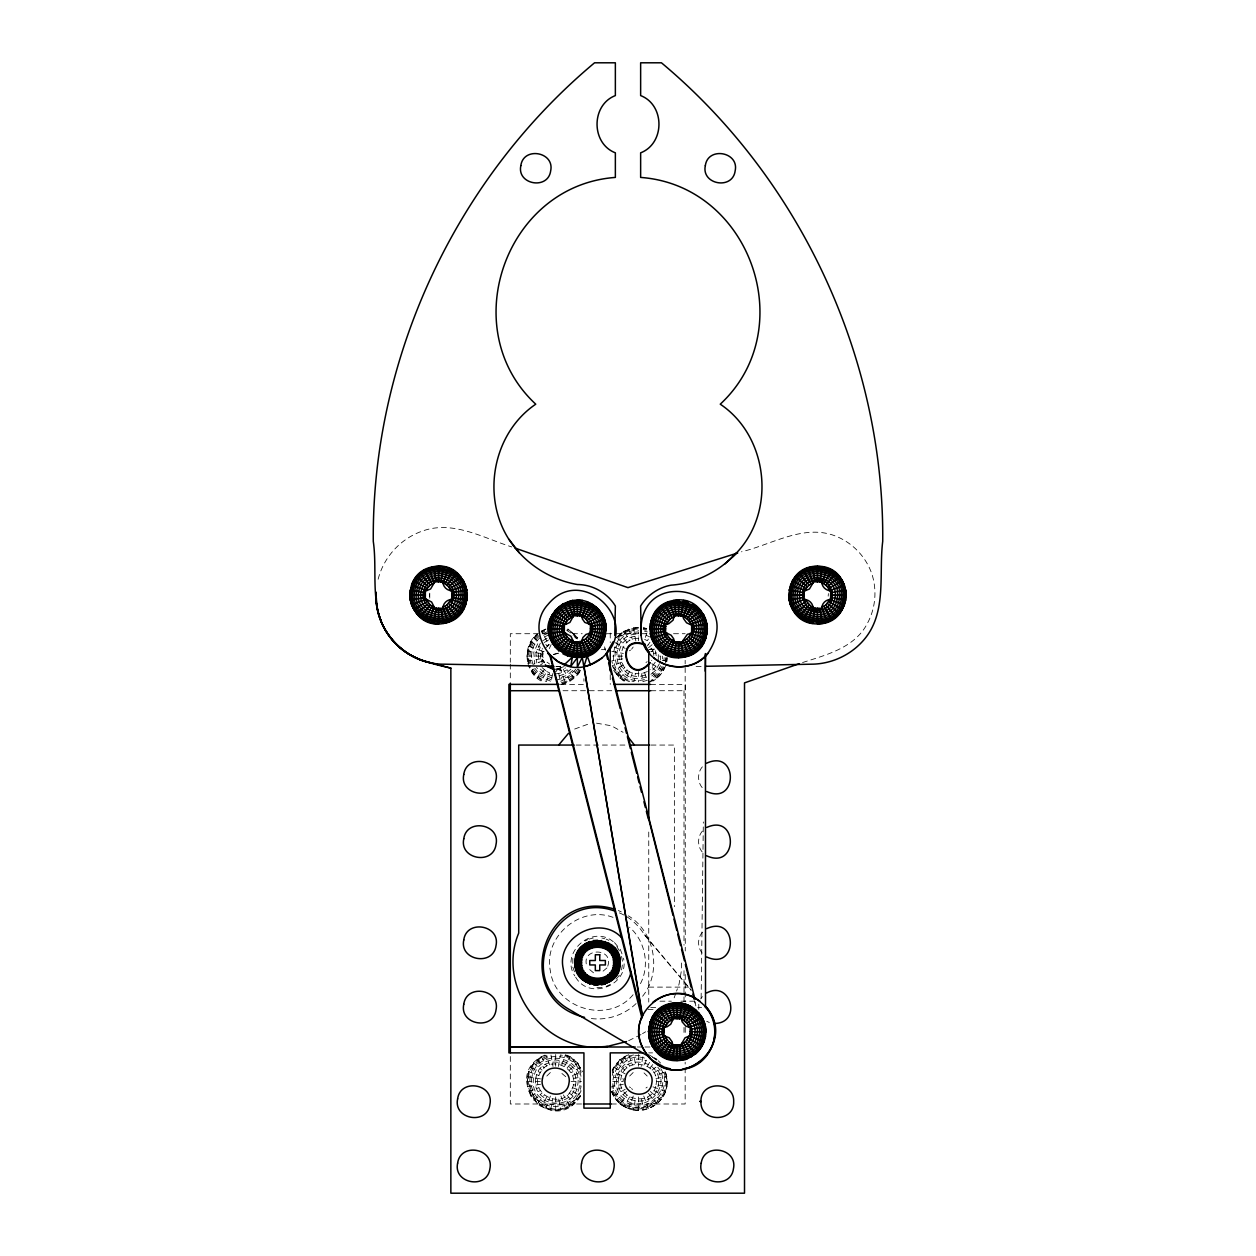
<?xml version="1.0" encoding="UTF-8"?>
<svg xmlns="http://www.w3.org/2000/svg" width="1256" height="1256" viewBox="0 0 1256 1256"><rect width="100%" height="100%" fill="white"/><g stroke="black" fill="none" stroke-linecap="round" stroke-linejoin="round"><path stroke-width="0.75" stroke-dasharray="5 3.75" d="M681.506 962.991L681.49 970.182L679.009 984.327L676.576 991.078M701.131 998.159L703.344 821.958M429.552 596.522L429.63 593.994M560.569 666.182L560.93 670.563L565.561 667.894M429.756 593.177L429.756 598.358M542.043 667.564L546.784 671.536L541.273 681.082C524.302 671.991 522.009 645.945 537.16 634.045M540.268 665.021L542.372 663.812L540.315 656.119L542.372 648.441M560.176 667.643L560.05 669.15L555.67 669.15M571.087 1090.491C560.49 1110.838 527.944 1092.045 540.268 1072.703C550.866 1052.355 583.412 1071.148 571.087 1090.491L580.633 1096.001C552.562 1140.103 497.25 1074.759 545.889 1054.695M527.049 1081.589L528.776 1071.808M572.815 958.391L572.815 967.12L575.798 975.315M647.405 671.536L641.596 673.64L635.41 673.64L634.029 681.506C603.838 677.706 608.108 628.848 638.503 630.355M660.813 1068.715C675.964 1092.045 642.287 1120.305 621.94 1101.339C601.655 1086.048 618.235 1050.503 642.978 1056.217L641.172 1066.454M658.301 659.62L658.301 652.633L653.638 653.45L653.874 656.119M660.405 659.981L660.735 656.119L656.291 656.119L655.224 650.043L650.749 651.66M662.399 658.913L662.65 656.119M663.875 660.593L664.141 657.61M665.178 660.829L665.445 657.689M666.402 657.751L664.848 665.711M666.685 661.096L666.983 657.783M662.085 666.292L658.238 672.682L651.393 678.444L652.916 681.082C661.096 676.278 666.81 667.344 667.172 657.799M656.025 1084.682C660.986 1062.293 623.981 1055.762 620.982 1078.496C616.021 1100.9 653.026 1107.415 656.025 1084.682L666.889 1086.597L667.329 1081.589L665.586 1071.729L655.224 1075.513M666.685 1086.566L667.124 1081.589M698.776 1004.266L698.776 1009.95M828.175 596.176L828.395 593.586M552.593 673.64L551.211 681.506L539.107 675.869L533.36 669.008L530.723 670.531M550.678 1109.974L552.593 1099.11M558.355 1066.454L560.38 1054.93C569.737 1056.594 577.854 1063.408 581.12 1072.326L572.406 1075.513M611.421 1091.448C614.89 1100.963 623.51 1108.232 633.495 1109.974L635.41 1099.11M551.164 644.595L549.265 648.645M543.016 651.519L542.215 656.119L544.021 662.854M638.503 638.331C617.512 637.294 614.561 671.034 635.41 673.64M607.747 966.162C614.278 947.338 580.351 947.338 586.882 966.162M621.563 969.93L622.709 962.755L621.186 954.152M612.237 1075.372C614.451 1065.01 623.431 1056.767 633.793 1054.93L635.834 1066.454M633.495 1109.974C648.63 1112.926 664.503 1101.857 666.889 1086.597M378.135 579.236C383.708 557.067 400.79 538.494 422.393 531.068C453.008 519.89 483.309 538.07 511.789 546.941M674.158 997.845L675.979 992.774M632.412 672.839L629.24 681.568C620.307 678.303 613.509 670.186 611.829 660.829L623.369 658.788L623.133 656.119L612.74 656.119M545.826 1108.671L550.426 1096.033M561.762 1064.868L565.263 1055.244C572.94 1058.102 579.173 1064.334 582.03 1071.996M628.644 1108.671L633.244 1096.033M644.595 1064.868L646.761 1058.902C620.495 1047.849 601.075 1089.486 626.43 1102.501C647.594 1116.317 674.095 1086.581 657.799 1067.223M530.895 641.816L527.489 651.158L528.352 664.314M655.224 662.21L649.933 669.762M659.4 663.733L655.538 670.421L649.619 675.383M660.593 665.649L656.998 671.646L650.577 677.031M663.278 666.81L659.243 673.53L652.037 679.575M664.157 667.187L656.527 677.596L648.096 682.463M663.294 670.437L664.691 667.423M640.466 983.668C650.043 965.22 645.192 940.838 629.539 927.226M612.127 1070.222L619.977 1059.514L627.121 1055.213M612.3 1070.3L613.713 1067.286M665.397 1091.386C658.945 1111.56 629.539 1116.741 616.57 1099.989M526.861 656.119L540.315 656.119L542.655 658.458L541.242 661.378L545.324 660.923L549.641 664.063M629.601 671.536L624.091 681.082L619.977 678.209L613.54 670.531M644.595 639.398L647.405 640.717L648.551 638.707L645.38 637.232L646.761 633.432L644.045 632.71M546.784 1097.006L541.273 1106.552L537.16 1103.679L544.24 1095.232M564.572 1066.187L570.083 1056.626L577.76 1063.063L580.633 1067.176L571.087 1072.703M629.601 1097.006L624.091 1106.552L619.977 1103.679L627.058 1095.232M647.405 1066.187L649.619 1062.341M550.348 1072.498L546.58 1076.282M633.181 1072.498L629.397 1076.282M633.181 647.028L631.595 649.211M540.284 643.198L535.872 652.633L536.783 662.995M575.782 669.338L567.743 677.031L555.686 680.265M579.126 669.668C575.122 676.482 568.167 681.364 560.38 682.793M579.958 670.139C575.813 677.204 568.607 682.259 560.553 683.735L560.678 684.504C568.968 682.981 576.378 677.785 580.633 670.531L577.995 669.008L572.249 675.869L560.16 681.506L558.009 669.15L560.93 670.563L555.686 671.489L558.009 669.15M577.603 674.519L580.476 670.437M655.915 666.182L651.424 671.52L657.029 678.209M702.355 766.819C697.331 772.675 697.331 781.986 702.355 787.842M530.895 1067.286L533.753 1063.188M702.355 831.127C697.331 836.983 697.331 846.293 702.355 852.165M606.931 967.921L601.122 972.803M619.334 975.315L613.729 982.004M642.601 996.275C662.085 971.893 655.067 932.093 628.408 915.844M579.958 1095.609C551.4 1137.81 499.574 1076.031 546.093 1055.244L549.594 1064.868M580.476 1095.907L574.086 1103.522M702.355 932.282C696.609 938.891 697.567 949.834 704.365 955.329M700.722 998.928L702.355 996.589M544.24 669.762L537.16 678.209M573.081 635.379L574.212 634.045L567.053 629.743M619.977 678.209L627.058 669.762M646.871 646.149L649.933 642.491L647.405 640.717M567.115 1067.961L574.212 1059.514M649.933 1067.961L652.79 1064.554M533.753 637.718L537.285 634.202M537.662 634.641C529.31 641.659 525.526 653.701 528.902 664.141M538.275 635.379C530.205 642.146 526.562 653.795 529.828 663.859M539.107 636.384C531.445 642.821 527.975 653.905 531.068 663.498M540.159 637.624C532.544 643.983 529.561 655.067 532.999 664.377L544.005 660.593M545.763 647.798L549.17 644.846L541.666 631.846L546.093 629.774M572.72 670.421L566.801 675.383L559.548 678.02M616.429 637.593L624.091 631.156L636.839 627.451M616.57 637.718L620.103 634.202L628.707 629.225M617.764 638.723C622.882 632.694 630.591 629.099 638.503 629.036M660.436 674.519L656.904 678.052L648.284 683.029M633.087 994.721C608.893 1024.504 555.325 1009.055 550.395 971.061C542.875 936.427 581.151 904.32 613.949 917.728M636.086 1003.575C624.389 1014.989 607.245 1020.641 591.042 1018.506M533.596 674.645L540.284 669.04L545.622 673.53L552.185 675.916M616.429 674.645L624.876 667.564M648.489 647.751L652.131 644.689M533.596 1100.115L542.043 1093.034M569.313 1070.159L577.76 1063.063M616.429 1100.115L626.728 1091.464M652.131 1070.159L655.538 1067.302C673.389 1086.55 643.465 1116.474 624.201 1098.623C605.031 1084.179 624.012 1051.319 646.102 1060.692M527.3 651.11L540.551 653.45L544.146 651.613L541.242 650.875M542.749 640.717L548.809 637.232M544.24 642.491L549.594 639.398M547.019 645.804L548.951 644.454M645.961 662.524L647.201 661.645M537.285 1059.672L541.367 1056.798M620.103 1059.672L628.707 1054.695M645.961 1087.994L647.201 1087.131M564.18 666.559L555.686 669.589M651.534 651.738L652.947 650.859L648.379 644.344M629.397 650.796L630.559 650.09M641 1034.567L628.173 1040.91M642.538 1033.641L645.615 1031.788M623.086 665.021L613.713 670.437L616.57 674.519M649.792 649.603L651.817 648.441M530.723 1096.001L540.268 1090.491M613.54 1096.001L625.19 1089.282M653.921 1072.703L659.416 1069.515M541.273 631.156L545.826 629.036L546.423 630.669L542.137 632.679M541.367 631.328L545.889 629.225M542.796 633.809L546.862 631.909M543.613 635.222L547.428 633.432M544.555 636.87L548.071 635.222M574.667 729.045L588.938 723.849M584.998 940.98L587.651 939.739M606.161 986.368L610.133 984.516M569.989 1106.379C561.275 1111.387 550.081 1111.387 541.367 1106.379M621.783 662.21L612.159 665.711L617.026 674.142L624.483 680.407M528.603 1091.448L538.95 1087.68M621.783 1087.68L612.159 1091.181C623.023 1125.643 678.68 1105.39 664.848 1071.996M802.553 662.54C826.574 654.8 855.069 647.688 867.519 623.133C875.668 607.983 877.19 589.661 871.664 573.364C865.902 557.162 853.342 543.738 837.564 536.893C805.3 522.684 772.346 544.507 741.464 551.792M560.113 668.286L555.686 669.071M559.171 675.916L565.734 673.53L571.087 669.04L577.76 674.645M560.647 684.316L565.467 683.029M645.38 675.022C616.147 685.368 607.496 636.29 638.503 636.023M646.102 677.015C613.776 688.461 604.199 634.186 638.503 633.888M647.311 680.344L642.978 681.506L641.596 673.64M588.97 939.127L593.209 937.997M553.551 654.36L559.077 652.963M553.299 654.58L558.7 653.23M527.3 661.127L542.655 658.458M527.3 1086.597L540.551 1084.258M573.207 1078.496L581.057 1077.114C577.258 1046.939 528.399 1051.209 529.906 1081.589C528.399 1111.984 577.258 1116.254 581.057 1086.063L573.207 1084.682M623.369 1084.258L611.829 1086.299C618.313 1124.151 677.267 1108.342 663.953 1072.326M656.025 1078.496L666.889 1076.58M633.526 627.937L638.503 627.498M638.503 628.079C630.308 628.141 622.332 631.862 617.026 638.095L624.876 644.689M555.686 673.923L561.762 672.839L567.115 669.762L574.212 678.209M601.938 987.499L593.209 987.499M696.107 666.481L704.051 666.324M540.315 656.119L542.655 656.119L543.503 651.691L528.603 646.259M547.224 633.715L510.313 633.715L510.313 662.226M572.485 633.715L582.187 633.715M606.789 633.715L649.007 633.715M673.514 633.715L685.164 633.715M650.702 649.289L654.627 649.148M601.436 649.65L605.219 649.65L604.45 646.573M648.755 649.65L654.627 649.65M560.851 684.379L583.93 684.379L583.93 678.664M650.639 684.379L685.258 684.379L685.258 950.949M563.002 690.721L611.798 690.721M650.828 690.721L685.164 690.721L685.164 660.326M576.143 745.059L626.65 745.059M651.016 745.059L674.362 745.059L674.362 906.691M648.755 987.122L691.067 987.122M659.965 1001.189L671.395 1001.189M680.909 1001.189L694.238 1001.189M650.702 1007.5L656.574 1007.453M697.692 1007.453L701.602 1007.5M648.049 1009.526L653.889 1009.526M637.169 1047.002L643.669 1047.002M644.972 1047.002L650.828 1047.002M648.724 1052.873L652.571 1052.873M526.861 1081.589L540.315 1081.589M571.04 1081.589L581.45 1081.589M612.74 1081.589L623.133 1081.589L623.369 1078.92L611.829 1076.894M656.291 1081.589L667.329 1081.589M581.575 1103.993L510.313 1103.993L510.313 1054.6M611.342 1103.993L685.164 1103.993L685.164 1062.199M556.549 666.512L560.364 666.543M555.859 666.402L560.16 666.481M596.537 723.173L611.499 725.811L623.102 732.327M611.829 651.424L623.369 653.45M662.273 660.311L666.889 661.127M527.3 1076.58L540.551 1078.92M643.512 627.733L646.746 628.612M643.48 627.937L646.683 628.801M643.37 628.502L646.51 629.35M643.198 629.46L646.243 630.277M644.422 631.124L647.311 631.909M551.824 678.02L541.383 673.153L536.422 667.234M551.494 679.904L540.159 674.613L534.773 668.192M601.938 937.997L604.748 938.75M614.278 647.311L621.783 650.043M621.783 1075.513L612.159 1071.996C615.016 1064.334 621.233 1058.102 628.911 1055.244L632.412 1064.868M652.947 1086.848L665.586 1091.448M528.603 1071.729L538.95 1075.513M572.406 1087.68L581.12 1090.852C555.262 1142.049 496.073 1071.494 550.976 1054.93L553.017 1066.454M619.334 912.877C629.915 917.147 638.535 925.327 644.564 934.919L691.114 990.23M646.102 635.222L649.619 636.87M566.739 630.465L573.709 634.641L579.958 642.099M546.784 671.536L549.594 672.839L546.423 681.568C539.012 678.805 532.999 672.792 530.236 665.382M618.313 910.506L621.28 911.887M606.161 939.127L608.815 940.367M706.704 1021.285L709.295 1022.494M593.523 972.803L587.714 967.921M648.363 1054.506L657.029 1059.514L652.822 1056.798M567.053 1055.213L570.083 1056.626M565.467 1054.695L574.086 1059.672M565.75 1076.706L561.212 1072.891M615.048 642.585L625.19 648.441M663.466 670.531L651.817 663.812L652.947 661.378L651.534 660.483M530.723 641.706L540.268 647.233L538.149 653.026L538.95 662.21M613.54 1067.176L625.19 1073.911M653.921 1090.491L663.466 1096.001M530.723 1067.176L540.268 1072.703M629.397 1086.911L630.559 1087.618M620.103 678.052L624.185 680.909M541.666 680.407L534.192 674.142L529.326 665.711M613.226 941.702C592.141 923.945 559.721 952.833 574.777 975.912M652.523 1057.317L656.527 1060.111M647.201 1076.062L644.03 1072.891M652.131 667.564L660.577 674.645M533.596 637.593L538.636 641.832L533.784 652.256L534.789 663.733M616.429 1063.063L624.876 1070.159M650.278 1091.464L660.577 1100.115M533.596 1063.063L542.043 1070.159M569.313 1093.034L577.76 1100.115M574.196 636.494L576.425 638.723L577.76 637.593C553.692 617.45 580.633 638.566 580.476 641.816M614.482 942.581L620.37 949.583L623.086 956.695M658.207 1060.692L660.577 1063.063M537.285 1103.522L530.895 1095.907L528.776 1091.386M631.595 1088.497L632.475 1089.533M644.564 934.919L691.177 990.136M627.058 642.491L619.977 634.045L624.091 631.156L629.601 640.717M545.795 644.359L547.302 646.149M619.977 1059.514L627.058 1067.961M648.379 1093.364L657.029 1103.679L652.916 1106.552L647.405 1097.006M537.16 1059.514L544.24 1067.961M567.115 1095.232L574.212 1103.679L570.083 1106.552L563.363 1094.902M540.551 653.45L542.655 656.119L544.398 662.634L542.655 660.483L542.655 651.738M533.753 674.519L528.776 665.915M616.822 946.584L620.574 952.833M575.656 977.168C589.394 1001.063 629.743 985.018 623.494 958.171M577.603 1063.188L582.58 1071.808M570.083 681.082L562.186 667.407L560.129 668.365L565.53 683.201M624.091 1056.626L629.601 1066.187M541.273 1056.626L546.784 1066.187M611.609 1091.386L613.713 1095.907M628.644 629.036L632.412 639.398M644.595 672.839L646.761 678.805C611.656 691.24 601.263 632.302 638.503 631.972L638.503 640.748M643.763 1096.033L648.363 1108.671M560.93 1096.033L565.53 1108.671M652.947 650.859L653.638 653.45M665.397 1071.808L666.685 1076.628M694.615 1001.095L695.95 1006.339L694.631 1000.953M604.576 646.856L605.439 650.294M633.495 627.733L635.834 640.984M641.596 1099.11L643.512 1109.974M558.763 1099.11L560.678 1109.974M685.258 974.468L685.258 1001.911M685.258 1027.392L685.258 1035.227M684.002 690.721L684.002 945.203M684.002 970.653L684.002 1001.974M684.002 1027.424L684.002 1035.242M648.755 832.022L648.755 1002.084M638.503 671.489L638.503 681.898M638.503 1054.506L638.503 1066.234M638.503 1096.959L638.503 1110.414M610.243 633.055L610.243 642.554M610.243 674.77L610.243 684.379M555.686 1054.506L555.686 1066.234M555.686 1096.959L555.686 1110.414M510.313 664.126L510.313 681.223M531.9 1077.397C525.165 1107.776 575.389 1116.631 579.456 1085.781C586.191 1055.401 535.967 1046.546 531.9 1077.397M533.784 1077.727C527.583 1105.72 573.835 1113.868 577.587 1085.451C583.773 1057.474 537.521 1049.31 533.784 1077.727M535.872 1078.103C530.268 1103.396 572.092 1110.775 575.484 1085.09C581.088 1059.781 539.264 1052.418 535.872 1078.103M618.706 1078.103C613.101 1103.396 654.91 1110.775 658.301 1085.09C663.906 1059.781 622.081 1052.418 618.706 1078.103"/><path stroke-width="1.5" d="M677.11 1060.551L677.11 1044.757L679.779 1046.86C679.025 1066.25 684.944 1060.143 695.636 1053.815C702.041 1048.352 705.856 1040.156 705.919 1031.726C706.186 1016.324 692.511 1002.649 677.11 1002.916C636.227 1002.696 641.895 1067.427 682.102 1060.111M678.633 600.023L678.617 615.801L675.964 613.713L673.624 600.447C636.588 606.365 646.809 664.346 683.641 657.218C720.677 651.315 710.456 593.334 673.624 600.447M572.359 600.447L577.368 600.023L577.352 615.801L574.699 613.713L572.359 600.447L562.955 603.885L555.293 610.306L567.382 620.464L572.987 615.801L567.508 601.75M705.244 671.191L705.464 653.575L705.511 1007.5M705.919 1031.726L692.464 1031.726L690.125 1034.065L691.538 1036.985L688.775 1036.247L685.054 1037.786L679.779 1046.86C660.436 1051.146 654.8 1019.181 674.441 1016.591C693.767 1012.32 699.404 1044.27 679.779 1046.86M652.586 1002.524C664.565 992.397 682.636 990.811 696.169 998.708L693.752 997.421L694.615 997.845C665.963 981.14 628.031 1013.812 641.266 1044.772C671.583 1108.797 754.244 1036.09 694.615 997.845L606.884 653.026C638.629 619.004 581.073 564.337 548.134 604.309C522.308 631.925 555.796 679.559 590.414 664.707L581.764 641.11L582.894 637.53L586.065 634.359L590.399 633.197L591.812 634.092C585.846 652.979 555.356 641.879 562.923 623.588C568.89 604.701 599.379 615.801 591.812 634.092L590.399 631.171L592.738 628.832L606.193 628.832C606.46 613.43 592.769 599.756 577.368 600.023M688.492 655.915L683.138 640.356L687.33 634.359L691.663 633.197L693.077 634.092C687.111 652.979 656.621 641.879 664.189 623.588C670.155 604.701 700.644 615.801 693.077 634.092L691.663 631.171L694.003 628.832L707.458 628.832M832.775 595.061L830.656 597.479L831.849 600.305L830.656 599.489C825.93 599.379 821.738 603.555 821.769 608.281L820.09 610.165C800.794 614.451 795.158 582.533 814.767 579.942C834.078 575.672 839.699 607.59 820.09 610.165L817.436 608.281L817.436 623.887C779.929 624.499 779.929 565.624 817.436 566.236C854.943 565.624 854.943 624.499 817.436 623.887M668.773 601.75L674.252 615.801L673.09 620.134L668.553 623.918L664.189 623.588L665.601 626.509L663.262 628.832L649.807 628.832M799.287 663.686L744.51 682.887L744.51 1193.2L450.857 1193.2L450.857 668.145L432.566 663.152C399.502 657.956 373.582 625.661 376.203 592.22M433.571 566.676C470.388 559.564 480.624 617.528 443.572 623.447C406.74 630.559 396.519 572.579 433.571 566.676L435.91 579.942L430.572 589.001L426.726 590.587L424.151 589.818C430.101 570.946 460.56 582.03 452.992 600.305C447.042 619.161 416.584 608.077 424.151 589.818L425.344 592.644L423.225 595.061M812.428 566.676L814.767 579.942L809.413 589.001L805.583 590.587L803.008 589.818L804.185 592.644L802.082 595.061M648.284 1031.726L661.739 1031.726L664.079 1029.402L662.666 1026.482L667.03 1026.796L670.704 1024.252L674.441 1016.591L672.101 1003.34M465.646 604.921L451.815 599.489C447.073 599.379 442.881 603.555 442.913 608.281L441.233 610.165L443.572 623.447M428.704 567.979L434.121 583.192L430.196 585.076L425.344 590.697L425.344 599.489L411.481 604.921M807.577 567.979L812.977 583.192L809.052 585.076L804.185 590.697L804.185 599.489L790.354 604.921M686.954 1058.808L681.584 1043.406M410.382 590.085C406.975 606.915 421.404 624.106 438.564 623.683M467.201 595.061C467.326 608.563 456.87 621.045 443.541 623.243M606.193 628.832C599.096 689.418 513.924 640.419 563.049 604.042M548.542 628.832L561.997 628.832L564.337 626.509L562.923 623.588L565.844 624.31L569.894 622.427L574.699 613.713M642.475 1015.759L580.037 643.967L581.858 640.356M574.981 962.755C573.709 933.663 621.422 933.663 620.166 962.755C621.422 991.832 573.709 991.832 574.981 962.755L581.559 962.755C580.665 942.126 614.482 942.126 613.587 962.755C614.482 983.37 580.665 983.37 581.559 962.755M614.781 635.442L615.361 606.036C607.449 592.926 592.659 584.558 577.368 584.527C553.19 580.272 530.848 567.257 515.368 548.181C479.839 505.462 489.746 435.377 535.747 404.181C454.97 329.229 505.446 185.433 615.361 177.426L615.361 152.839C590.948 143.435 590.948 104.986 615.361 95.582L615.361 62.8L594.559 62.8C454.876 179.482 371.697 359.389 373.283 541.383C377.522 570.397 369.939 603.288 385.184 629.978C394.117 645.38 409.158 657.014 426.318 661.755M613.336 959.961L619.82 958.83L620.056 962.755L619.71 966.649L613.336 965.534M650.011 628.832C649.964 617.073 657.767 605.926 668.836 601.938M674.111 617.308L675.964 613.713M648.473 1031.726L650.2 1021.944M683.641 657.218L681.302 643.967L683.138 640.356M700.958 1101.685C700.032 1080.615 734.587 1080.615 733.677 1101.685C734.587 1122.754 700.032 1122.754 700.958 1101.685L699.733 1101.355L700.974 1101.355M672.604 1020.202L671.85 1017.297M443.823 609.474L443.07 606.742M822.68 609.474L821.911 606.742M410.178 600.07L423.46 597.73L431.609 602.032L434.121 606.899L433.32 609.474L436.146 608.281L433.571 623.447M466.949 590.053L453.683 592.392L451.815 590.697C447.058 590.775 442.834 586.568 442.913 581.811L443.823 580.633L440.997 581.811L443.572 566.676M789.051 600.07L802.317 597.73L804.185 599.489C808.911 599.379 813.134 603.539 813.087 608.281L812.177 609.474L815.018 608.281L812.428 623.447M845.822 590.053L832.54 592.392L830.656 590.697C825.914 590.775 821.675 586.568 821.769 581.811L822.68 580.633L819.854 581.811L822.429 566.676M572.846 617.308L572.108 614.404M714.067 1038.712C716.375 1027.251 712.827 1014.785 704.804 1006.276M650.247 633.84L663.498 631.501L671.159 635.238L673.734 638.912L673.373 643.276L676.309 641.863L673.624 657.218M703.596 614.42L706.83 623.871L693.767 626.163L686.577 622.803L683.437 618.486L683.892 614.404L680.956 615.801L683.641 600.447M548.982 633.84L562.233 631.501L570.962 636.305L572.846 640.356L572.108 643.276L575.044 641.863L570.742 666.418L558.292 661.896L548.134 653.371L549.704 655.475M604.45 618.972L590.399 624.452L584.825 622.427L582.25 618.768L582.627 614.404L579.691 615.801L582.376 600.447M662.666 1036.985L665.429 1036.247L669.165 1037.786L672.305 1042.088L671.85 1046.169L674.77 1044.757L672.101 1060.111M691.538 1026.482L689.34 1027.267L685.807 1026.168L682.008 1021.646L682.353 1017.297L679.433 1018.71L682.102 1003.34M594.795 978.518L593.648 985.002L597.573 985.238M600.352 946.977L601.498 940.493M605.565 633.809L604.262 638.629L599.3 647.233M631.077 971.736C623.918 1006.951 567.555 1004.455 563.269 968.8C555.859 936.913 600.368 913.662 622.097 938.216M789.239 590.085L792.646 580.743L799.036 573.129M642.664 1015.68L641.266 1018.695L642.271 1016.183L583.993 666.418L587.227 655.915M713.848 1040.298C710.488 1054.914 697.881 1066.658 683.06 1068.982M642.052 1016.716C628.738 1044.27 657.626 1077.727 686.828 1068.605C713.848 1062.576 724.649 1025.336 705.056 1005.773L709.075 1010.939M428.704 622.144L434.121 606.899L430.196 605.047L426.334 599.536L424.151 600.305M448.423 567.979L443.054 583.349M567.508 655.915L572.846 640.356M587.227 601.75L581.858 617.308M668.773 655.915L674.111 640.356M688.492 601.75L683.107 617.167M589.833 983.982L592.094 977.796M603.037 947.699L605.298 941.513M807.577 622.144L812.93 606.742M827.296 567.979L821.911 583.349M677.11 1060.362L667.313 1058.635L672.635 1043.406M686.954 1004.643L681.6 1020.202M411.481 585.202C417.133 569.408 438.093 561.102 452.882 570.271M552.577 614.529C545.701 626.163 548.527 642.193 558.967 650.765M567.382 620.464L565.121 624.389L550.285 618.972M582.627 643.276L581.764 641.11L585.736 638.817L590.399 633.197L590.399 624.452L588.891 624.31M673.373 614.404L674.205 616.586L670.264 618.863L666.386 624.389L651.55 618.972M683.892 643.276L683.044 641.094L687.001 638.817L691.663 633.197L691.663 624.452L693.077 623.588M576.425 955.062L578.09 951.498M682.353 1046.169L681.553 1043.972L685.478 1041.711L689.34 1036.184L704.192 1041.585M704.004 1041.522L699.027 1050.126L695.51 1053.658M606.475 653.261L613.069 641.832M667.25 1004.643L672.651 1019.495L668.726 1021.756L664.864 1027.267L650.027 1021.866M844.519 604.921L829.729 599.536L825.804 605.047L821.895 607.307L827.296 622.144M453.918 595.061L451.815 597.479L452.992 600.305L450.873 599.536L446.948 605.047L443.023 607.307L448.423 622.144M582.376 657.218L577.368 666.999L577.352 641.863L580.037 643.967M424.151 620.024L432.048 606.35L434.231 608.281L442.913 608.281M465.646 585.202L450.825 590.634L448.549 586.678L445.079 583.773L452.976 570.098M562.923 634.092L565.121 633.291L567.382 637.216L570.852 640.12L562.955 653.795C571.841 658.442 582.925 658.725 591.686 653.622L583.883 640.12M572.987 615.801L581.732 615.801L583.883 617.56L591.78 603.885M610.243 647.861L610.243 670.924M682.997 641.863L674.252 641.863L672.117 640.12L664.22 653.795C673.122 658.646 684.426 658.364 693.045 653.795L685.148 640.12M674.252 615.801L682.997 615.801L685.148 617.56L693.045 603.885M586.269 982.318L589.566 976.618M605.58 948.877L608.862 943.178M803.024 620.024L810.921 606.35L805.19 599.536L803.008 600.305M844.519 585.202L829.682 590.65L827.406 586.678L823.952 583.773L831.849 570.098M648.912 1036.702C650.42 1044.929 655.585 1052.293 662.791 1056.516L670.594 1043.014L672.745 1044.757L681.474 1044.757M704.192 1021.866L689.34 1027.267L687.079 1023.357L683.625 1020.453L691.506 1006.778M610.416 647.923C604.78 657.532 595.014 664.518 583.993 666.418M558.653 745.059L568.418 733.41M649.745 662.619C627.529 688.633 612.74 633.464 644.987 644.878M650.168 662.854C627.058 689.858 611.845 632.584 645.239 644.454L643.103 643.465M707.866 653.371C749.471 590.995 636.195 560.647 641.047 635.457C644.909 666.638 689.089 678.083 707.866 653.371C695.023 669.228 669.511 671.458 654.093 658.081M617.041 973.997L612.033 979.978L607.857 975.017M652.147 1017.313C659.667 1004.439 678.193 998.834 691.412 1006.935M453.683 592.392L451.815 595.061L467.389 595.061M802.317 597.73L804.185 595.061L788.611 595.061M423.46 597.73L425.344 595.061L409.754 595.061M832.54 592.392L830.656 595.061L846.246 595.061M570.742 666.418L577.368 657.657M562.233 631.501L564.337 628.816L561.997 628.832M663.498 631.501L665.601 628.816L663.262 628.832M648.724 1036.734L661.975 1034.395L664.079 1031.726L661.739 1031.726M705.48 1026.733L692.229 1029.057L690.125 1031.726L692.464 1031.726M605.753 623.84L592.502 626.163L590.399 628.816L592.738 628.832M693.767 626.163L691.663 628.816L694.003 628.832M420.038 617.136L430.196 605.047M660.106 650.922L670.264 638.817L672.117 640.12M798.91 617.136L809.052 605.047M446.948 585.076L457.09 572.987M558.841 650.922L568.999 638.817M591.812 623.588L589.614 624.405L585.736 618.863L595.894 606.758M691.663 624.452L687.001 618.863L697.159 606.758M825.804 585.076L835.962 572.987M587.274 975.017L583.114 979.978L589.88 983.888M607.857 950.478L612.096 945.438M658.584 1053.815L668.726 1041.711L664.864 1036.184L650.027 1041.585M685.478 1021.756L695.636 1009.651M697.033 650.765C704.71 644.297 708.541 633.762 706.83 623.871M592.094 947.699L589.833 941.513L586.317 943.272L580.335 948.296L585.296 952.456M732.468 556.863C776.742 516.247 770.006 437.512 720.253 404.181C801.03 329.229 750.554 185.433 640.639 177.426L640.639 152.839C665.052 143.435 665.052 104.986 640.639 95.582L640.639 62.8L661.441 62.8C801.124 179.482 884.303 359.389 882.717 541.383C878.619 573.913 887.254 612.535 863.971 639.744C851.019 654.973 831.535 664.047 811.549 664.189L705.809 666.292M724.476 564.289L736.77 552.75C719.782 571.025 696.122 583.49 671.065 585.17C658.537 587.447 647.28 595.171 640.639 606.036L641.219 635.442M564.321 664.707L572.359 657.218M416.49 613.587L428.594 603.43M448.549 586.678L460.654 576.535M555.293 647.358L567.382 637.216M587.353 620.464L599.3 610.432L604.262 619.051L605.989 628.832M656.558 647.358L668.647 637.216L666.386 633.291L664.189 634.092M688.618 620.464L700.565 610.432L692.951 604.042M795.346 613.587L807.451 603.43M827.406 586.678L839.51 576.535M580.335 977.199L585.296 973.039M609.835 952.456L614.875 948.233L618.8 955.015M655.02 1050.252L667.124 1040.109M687.079 1023.357L699.184 1013.2M450.26 590.555L452.992 589.818M829.117 590.555L831.849 589.818M601.907 658.081L590.414 664.707M413.616 609.474L427.291 601.577L426.726 599.583L425.344 599.489M449.852 588.546L463.527 580.649M552.405 643.245L566.079 635.348M588.656 622.317L602.331 614.42M653.67 643.245L667.344 635.348M689.921 622.317L703.423 614.529M792.473 609.474L806.148 601.577M828.709 588.546L842.383 580.649L844.33 585.265M577.995 974.044L583.695 970.747M611.437 954.748L617.136 951.451M652.147 1046.138L665.821 1038.241M688.382 1025.21L702.057 1017.313L705.291 1026.764L705.731 1031.726M803.118 570.271C816.243 562.39 834.8 567.367 842.227 580.743M706.704 763.161C738.214 748.686 738.214 805.975 706.704 791.5M706.704 827.468C738.214 812.993 738.214 870.282 706.704 855.807M706.704 928.624C738.214 914.164 738.214 971.438 706.704 956.978M706.704 992.947C730.788 979.853 742.28 1022.777 714.884 1023.467M691.412 1056.516L682.071 1059.923M626.509 1041.569L607.433 1046.421L597.573 1047.002L510.313 1047.002L635.206 1047.002M550.285 638.692L565.844 633.322M651.55 638.692L667.109 633.322M705.527 619.051L690.313 624.342M612.614 957.276L618.706 955.062M582.517 968.219L576.331 970.48L575.421 966.649L581.795 965.534M737.743 552.954L627.953 587.635L515.133 548.103M567.571 601.938L572.391 600.651M605.266 983.888L601.467 984.892L600.352 978.518M673.656 600.651L678.633 600.211M565.844 624.31L564.337 624.452L564.337 633.197M667.109 624.31L665.601 624.452L665.601 633.197M817.436 623.683C834.596 624.106 849.025 606.915 845.618 590.085M593.664 940.603L597.573 940.257L597.573 946.741M665.57 1027.188L664.079 1027.314L664.079 1036.153L665.429 1036.247M688.775 1036.247L690.125 1036.153L690.125 1027.314L688.633 1027.188M690.156 633.322L705.715 638.692M588.891 633.322L604.45 638.692M607.433 1046.421C547.475 1055.778 495.225 989.053 518.712 933.098L518.712 745.059L574.196 745.059M434.231 581.811L442.913 581.811L445.079 583.773M813.087 581.811L821.769 581.811L823.952 583.773M821.769 608.281L813.087 608.281L810.921 606.35M581.732 641.863L572.987 641.863L570.852 640.12M558.92 684.379L508.916 684.379L508.916 1052.873L583.93 1052.873L583.93 1108.137L610.243 1108.137L610.243 1052.873L642.946 1052.873M614.106 684.379L650.639 684.379M510.313 690.721L559.093 690.721M615.691 690.721L650.828 690.721M629.617 745.059L649.635 745.059M613.587 962.755L620.166 962.755M672.745 1018.71L681.474 1018.71L683.625 1020.453M583.506 1103.993L611.342 1103.993M545.355 664.785L547.019 666.434L552.75 666.481M553.912 666.355L444.451 664.189C407.823 664.864 375.418 632.286 376.015 595.768M804.185 599.489L805.724 599.614M577.368 600.211L582.344 600.651M830.656 597.479L845.822 600.07M451.815 597.479L466.949 600.07M804.185 592.644L789.051 590.053M425.344 592.644L410.178 590.053M665.601 626.509L650.247 623.84M691.663 631.171L707.018 633.84M564.337 626.509L548.982 623.84M590.399 631.171L605.753 633.84M664.079 1029.402L648.724 1026.733M690.125 1034.065L705.48 1036.734M575.327 958.83L581.795 959.961M614.058 910.82C554.257 889.703 514.332 978.989 569.737 1009.745L648.614 1056.469M812.459 623.243C799.13 621.045 788.674 608.563 788.799 595.061M683.609 600.651L688.429 601.938M553.425 668.883L547.349 666.041M553.346 669.385L547.019 666.434M376.345 598.013C376.643 614.42 383.41 630.591 394.62 642.554C408.891 658.694 430.839 663.482 450.857 668.145M615.252 909.391C542.09 885.59 509.81 999.352 584.621 1017.376M670.359 1068.856L664.22 1067.192L653.183 1060.896M421.043 660.075L431.719 662.995M790.354 585.202L805.583 590.587L806.148 588.546L792.473 580.649M411.67 585.265L426.726 590.587L427.291 588.546L413.616 580.649M576.331 955.015L582.517 957.276M612.614 968.219L618.8 970.48M423.099 660.687C405.076 654.611 389.988 641 382.075 623.714M587.164 601.938L595.768 606.915L599.3 610.432M662.791 1056.516L667.313 1058.635M842.383 609.474L828.709 601.577L829.117 599.614L830.656 599.489L830.656 590.697M653.67 614.42L667.344 622.317M689.921 635.348L703.596 643.245M552.405 614.42L566.079 622.317M588.656 635.348L602.331 643.245M463.527 609.474L449.852 601.577L450.276 599.614L451.815 599.489L451.815 590.697M577.995 951.451L583.695 954.748M611.437 970.747L617.136 974.044M652.319 1017.423L665.821 1025.21M702.057 1046.138L688.382 1038.241M694.961 998.033L699.953 1001.189M814.767 579.942L817.436 581.811L817.436 566.236M435.91 579.942L438.564 581.811L438.564 566.236M685.148 617.56L687.001 618.863M583.883 617.56L585.736 618.863M668.726 1041.711L670.594 1043.014M441.233 610.165L438.564 608.281L438.564 623.887M681.302 643.967L678.617 641.863L678.633 657.657M674.441 1016.591L677.11 1018.71L677.11 1002.916M590.399 624.452L592.502 626.163M661.975 1034.395L664.079 1036.153M690.125 1027.314L692.229 1029.057M795.346 576.535L807.451 586.678M827.406 603.43L839.51 613.587M656.558 610.306L668.647 620.464M688.618 637.216L700.707 647.358M587.353 637.216L599.442 647.358M416.49 576.535L428.594 586.678M448.549 603.43L460.654 613.587M609.835 973.039L614.875 977.278M655.177 1013.325L667.124 1023.357M687.079 1040.109L699.184 1050.252M376.376 601.812L376.109 596.129M817.436 579.707L819.854 581.811M438.564 579.707L440.997 581.811M815.018 608.281L817.436 610.4M436.146 608.281L438.564 610.4M668.647 637.216L670.264 638.817M627.356 736.11L634.421 745.059M456.964 573.129L463.354 580.743L466.761 590.085M678.633 613.478L680.956 615.801M676.309 641.863L678.633 644.202M577.368 613.478L579.691 615.801M575.044 641.863L577.368 644.202M677.11 1016.371L679.433 1018.71M674.77 1044.757L677.11 1047.096M549.861 655.302L641.769 1017.391M548.134 653.371L550.678 656.119L642.271 1016.183M646.196 1054.067L650.467 1059.028M798.91 572.987L809.052 585.076M825.804 605.047L835.962 617.136M660.106 606.758L670.264 618.863M687.001 638.817L697.159 650.922M558.841 606.758L568.999 618.863M585.736 638.817L595.894 650.922M420.038 572.987L430.196 585.076M446.948 605.047L457.09 617.136M658.584 1009.651L668.726 1021.756M685.478 1041.711L695.636 1053.815M583.051 945.438L587.274 950.478M509.041 539.311L519.23 552.75M656.7 647.233L651.738 638.629L650.435 633.809M649.525 653.261L642.931 641.832M645.584 647.923L649.399 653.371M803.024 570.098L810.921 583.773L813.025 582.8L812.177 580.633M823.952 606.35L831.849 620.024M672.117 617.56L664.22 603.885M562.955 603.885L570.852 617.56M424.151 570.098L432.048 583.773L434.168 582.8L433.32 580.633M445.079 606.35L452.976 620.024M662.697 1006.778L670.594 1020.453M683.625 1043.014L691.506 1056.688M605.58 976.618L608.862 982.318M589.566 948.877L586.269 943.178M381.431 621.861L378.307 612.991M603.037 977.796L605.298 983.982M829.729 599.536L830.718 602.739M450.873 599.536L451.862 602.739M606.177 653.45L607.637 659.149M608.595 662.948L611.499 674.362M612.473 678.162L620.213 708.588M621.17 712.388L624.075 723.801M625.048 727.601L626.493 733.316M627.466 737.115L630.371 748.529M631.328 752.328L636.651 773.241M637.624 777.04L639.069 782.755M640.042 786.554L641.486 792.253M643.92 801.768L645.364 807.467M646.338 811.266L648.269 818.881M692.841 994.108L694.175 999.352M672.996 915.388L648.755 819.116L648.755 651.613M673.954 919.157L676.796 930.492M677.753 934.26L680.611 945.595M681.553 949.363L684.41 960.699M685.368 964.467L691.067 987.122M820.09 610.165L822.429 623.447M593.648 940.493L594.795 946.977M597.573 978.754L597.573 985.348M510.313 683.123L510.313 1052.701M410.963 590.194C403.145 625.472 461.454 635.756 466.18 599.928C473.999 564.65 415.673 554.367 410.963 590.194M411.905 590.351C404.354 624.42 460.669 634.359 465.238 599.756C472.774 565.687 416.458 555.764 411.905 590.351M413.193 590.587C406.018 623.007 459.602 632.459 463.935 599.536C471.126 567.115 417.541 557.664 413.193 590.587M414.794 590.87C408.074 621.233 458.267 630.088 462.334 599.253C469.069 568.89 418.86 560.035 414.794 590.87M416.678 591.199C410.476 619.161 456.713 627.325 460.465 598.924C466.651 570.946 420.43 562.798 416.678 591.199M418.782 591.576C413.177 616.853 454.97 624.216 458.346 598.547C463.951 573.27 422.173 565.907 418.782 591.576M421.058 591.969C416.113 614.341 453.086 620.856 456.069 598.139C461.03 575.782 424.057 569.251 421.058 591.969M463.778 774.497C459.209 795.079 493.247 801.077 496.01 780.164C500.563 759.582 466.525 753.584 463.778 774.497M520.847 165.619C516.624 184.663 548.103 190.206 550.662 170.879C554.869 151.835 523.391 146.277 520.847 165.619M463.778 838.804C459.209 859.387 493.247 865.384 496.01 844.487C500.563 823.889 466.525 817.892 463.778 838.804M463.778 939.959C459.209 960.542 493.247 966.555 496.01 945.642C500.563 925.06 466.525 919.047 463.778 939.959M463.778 1004.266C459.209 1024.865 493.247 1030.862 496.01 1009.95C500.563 989.367 466.525 983.37 463.778 1004.266M457.639 1098.843C453.071 1119.441 487.108 1125.439 489.871 1104.526C494.424 1083.944 460.387 1077.946 457.639 1098.843M457.639 1163.166C453.071 1183.749 487.108 1189.746 489.871 1168.849C494.424 1148.251 460.387 1142.254 457.639 1163.166M549.751 623.965C541.933 659.243 600.258 669.527 604.984 633.699C612.802 598.421 554.477 588.138 549.751 623.965M550.693 624.138C543.157 658.207 599.473 668.145 604.042 633.542C611.578 599.473 555.262 589.535 550.693 624.138M551.996 624.358C544.806 656.794 598.405 666.245 602.739 633.307C609.929 600.886 556.33 591.435 551.996 624.358M553.598 624.64C546.862 655.02 597.071 663.875 601.137 633.024C607.873 602.645 557.664 593.79 553.598 624.64M555.466 624.97C549.265 652.963 595.517 661.111 599.269 632.694C605.471 604.717 559.218 596.569 555.466 624.97M557.57 625.347C551.965 650.639 593.774 658.018 597.165 632.333C602.77 607.025 560.961 599.662 557.57 625.347M559.846 625.755C554.885 648.143 591.89 654.659 594.889 631.925C599.85 609.537 562.845 603.006 559.846 625.755M542.419 1078.778C538.667 1095.719 566.676 1100.664 568.937 1083.457C572.689 1066.517 544.68 1061.571 542.419 1078.778M575.703 958.893C569.518 986.823 615.691 994.956 619.428 966.602C625.614 938.672 579.44 930.539 575.703 958.893M576.19 958.972C570.13 986.29 615.299 994.265 618.941 966.523C625.001 939.205 579.848 931.23 576.19 958.972M576.834 959.097C570.962 985.583 614.749 993.308 618.297 966.398C624.169 939.912 580.382 932.188 576.834 959.097M577.634 959.239C571.998 984.704 614.09 992.13 617.497 966.257C623.149 940.791 581.041 933.365 577.634 959.239M578.561 959.396C573.176 983.683 613.321 990.764 616.57 966.1C621.956 941.812 581.811 934.731 578.561 959.396M579.581 959.584C574.494 982.553 612.473 989.257 615.55 965.927C620.637 942.942 582.658 936.238 579.581 959.584M580.68 959.772C575.892 981.36 611.578 987.64 614.467 965.723C619.239 944.135 583.569 937.855 580.68 959.772M581.575 1163.166C577.006 1183.749 611.044 1189.746 613.807 1168.849C618.36 1148.251 584.323 1142.254 581.575 1163.166M651.016 623.965C643.198 659.243 701.523 669.527 706.249 633.699C714.067 598.421 655.742 588.138 651.016 623.965M651.958 624.138C644.422 658.207 700.738 668.145 705.307 633.542C712.843 599.473 656.527 589.535 651.958 624.138M653.261 624.358C646.071 656.794 699.67 666.245 704.004 633.307C711.194 600.886 657.595 591.435 653.261 624.358M654.863 624.64C648.127 655.02 698.336 663.875 702.402 633.024C709.138 602.645 658.929 593.79 654.863 624.64M656.731 624.97C650.53 652.963 696.782 661.111 700.534 632.694C706.736 604.717 660.483 596.569 656.731 624.97M658.835 625.347C653.23 650.639 695.039 658.018 698.43 632.333C704.035 607.025 662.226 599.662 658.835 625.347M661.111 625.755C656.15 648.143 693.155 654.659 696.154 631.925C701.115 609.537 664.11 603.006 661.111 625.755M625.237 1078.778C621.485 1095.719 649.493 1100.664 651.77 1083.457C655.522 1066.517 627.513 1061.571 625.237 1078.778M705.338 165.619C701.131 184.663 732.609 190.206 735.153 170.879C739.376 151.835 707.897 146.277 705.338 165.619M649.493 1026.859C641.675 1062.152 700 1072.436 704.71 1036.592C712.529 1001.315 654.219 991.031 649.493 1026.859M650.435 1027.031C642.884 1061.1 699.215 1071.038 703.768 1036.436C711.32 1002.367 654.988 992.428 650.435 1027.031M651.723 1027.251C644.548 1059.687 698.148 1069.139 702.481 1036.2C709.671 1003.78 656.072 994.328 651.723 1027.251M653.324 1027.534C646.605 1057.913 696.813 1066.768 700.879 1035.917C707.615 1005.538 657.39 996.683 653.324 1027.534M655.208 1027.863C649.007 1055.856 695.259 1064.005 699.011 1035.588C705.197 1007.61 658.945 999.446 655.208 1027.863M657.296 1028.24C651.707 1053.533 693.516 1060.912 696.907 1035.227C702.512 1009.918 660.687 1002.555 657.296 1028.24M659.573 1028.648C654.611 1051.037 691.632 1057.552 694.631 1034.818C699.592 1012.43 662.571 1005.899 659.573 1028.648M701.193 1163.166C696.64 1183.749 730.678 1189.746 733.425 1168.849C737.994 1148.251 703.957 1142.254 701.193 1163.166M789.82 590.194C782.001 625.472 840.327 635.756 845.037 599.928C852.855 564.65 794.546 554.367 789.82 590.194M790.762 590.351C783.226 624.42 839.542 634.359 844.095 599.756C851.647 565.687 795.331 555.764 790.762 590.351M792.065 590.587C784.874 623.007 838.458 632.459 842.807 599.536C849.982 567.115 796.398 557.664 792.065 590.587M793.666 590.87C786.931 621.233 837.14 630.088 841.206 599.253C847.926 568.89 797.733 560.035 793.666 590.87M795.535 591.199C789.349 619.161 835.57 627.325 839.322 598.924C845.524 570.946 799.287 562.798 795.535 591.199M797.654 591.576C792.049 616.853 833.827 624.216 837.218 598.547C842.823 573.27 801.03 565.907 797.654 591.576M799.931 591.969C794.97 614.341 831.943 620.856 834.942 598.139C839.887 575.782 802.914 569.251 799.931 591.969M599.756 954.748L595.328 954.748L595.328 960.51L589.755 960.51L589.755 964.953L595.328 964.953L595.328 970.605L599.756 970.605L599.756 964.953L605.376 964.953L605.376 960.51L599.756 960.51L599.756 954.748"/></g></svg>
